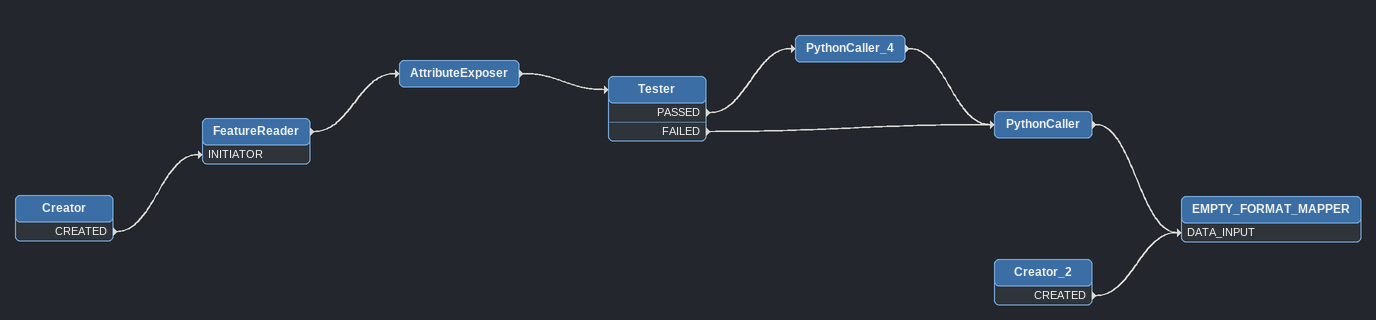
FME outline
Creator
    CREATED -> FeatureReader [INITIATOR]
FeatureReader
    -> AttributeExposer
AttributeExposer
    -> Tester
Tester
    PASSED -> PythonCaller_4
    FAILED -> PythonCaller
PythonCaller_4
    -> PythonCaller
PythonCaller
    -> EMPTY_FORMAT_MAPPER [DATA_INPUT]
Creator_2
    CREATED -> EMPTY_FORMAT_MAPPER [DATA_INPUT]
EMPTY_FORMAT_MAPPER
